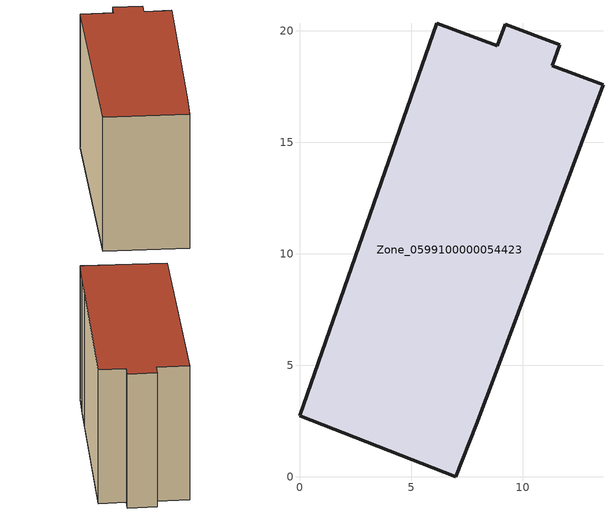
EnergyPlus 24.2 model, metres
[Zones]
Zone_0599100000054423
 floor ground (C_G): 7.01,0 0,2.74 6.15,20.34 8.87,19.33 9.22,20.28 11.67,19.37 11.32,18.42 13.6,17.58 8.82,4.71 7.92,2.33 z2.44
 wall outside (C_F): 11.32,18.42 11.67,19.37 9.22,20.28 8.87,19.33 6.15,20.34 0,2.74 7.01,0 7.92,2.33 8.82,4.71 13.6,17.58 11.32,18.42 z2.44:15.62
 roof outside (C_R): 7.92,2.33 8.82,4.71 13.6,17.58 11.32,18.42 11.67,19.37 9.22,20.28 8.87,19.33 6.15,20.34 0,2.74 7.01,0 z15.62
[BUILDING]
Pand.0599100000054423: North Axis=0; Terrain=City; Loads Convergence Tolerance Value=0.04; Temperature Convergence Tolerance Value=0.4; Solar Distribution=FullExterior; Maximum Number of Warmup Days=25; Minimum Number of Warmup Days=1
[Site:Location]
Rotterdam.The.Hague.AP_ZH_NLD Design_Conditions: Latitude=51.96; Longitude=4.45; Time Zone=1; Elevation=-4.5
[SITE:GROUNDTEMPERATURE:BUILDINGSURFACE]
18, 18, 18, 18, 18, 18, 18, 18, 18, 18, 18, 18
[MATERIAL] Thermal Absorptance=0.9; Solar Absorptance=0.7; Visible Absorptance=0.7
Name | Roughness | Thickness | Conductivity | Density | Specific Heat
G.TI.1946 | MediumSmooth | 0.15 | 1 | 540 | 1210
F.TI.1946 | Rough | 0.3 | 0.857143 | 1920 | 840
R.TI.1946 | MediumRough | 0.2 | 0.1 | 1500 | 1000
[CONSTRUCTION]
C_G: G.TI.1946
C_F: F.TI.1946
C_R: R.TI.1946
[ZONE]
Zone_0599100000054423: Type=1; Multiplier=1; Ceiling Height=Autocalculate; Volume=Autocalculate; Floor Area=autocalculate; Part of Total Floor Area=Yes
[ZONEINFILTRATION:DESIGNFLOWRATE]
Infil_Zone_0599100000054423: Zone or ZoneList or Space or SpaceList=Zone_0599100000054423; Schedule=AlwaysOn; Design Flow Rate Calculation Method=Flow/Area; Flow Rate per Floor Area=0.003; Constant Term Coefficient=1; Temperature Term Coefficient=0; Velocity Term Coefficient=0; Velocity Squared Term Coefficient=0
[HVACTEMPLATE:ZONE:IDEALLOADSAIRSYSTEM]
Zone_0599100000054423: Maximum Heating Supply Air Temperature=50; Minimum Cooling Supply Air Temperature=13; Maximum Heating Supply Air Humidity Ratio=0.0156; Minimum Cooling Supply Air Humidity Ratio=0.0077; Heating Limit=NoLimit; Cooling Limit=NoLimit; Dehumidification Control Type=ConstantSensibleHeatRatio; Cooling Sensible Heat Ratio=0.7; Dehumidification Setpoint=60; Humidification Control Type=None; Humidification Setpoint=30; Outdoor Air Method=None; Outdoor Air Flow Rate per Person=0.00944; Outdoor Air Flow Rate per Zone Floor Area=0; Outdoor Air Flow Rate per Zone=0; Demand Controlled Ventilation Type=None; Outdoor Air Economizer Type=NoEconomizer; Heat Recovery Type=None; Sensible Heat Recovery Effectiveness=0.7; Latent Heat Recovery Effectiveness=0.65
[ZONECONTROL:THERMOSTAT]
ThermostatControl_Zone_0599100000054423: Zone or ZoneList=Zone_0599100000054423; Control Type Schedule=DualSetpointControlType; Control 1=Thermostat_Zone_0599100000054423; Temperature Difference Between Cutout And Setpoint=0
[THERMOSTATSETPOINT:DUALSETPOINT]
Thermostat_Zone_0599100000054423: Heating Setpoint Temperature Schedule=HeatingSetpoint_Zone_0599100000054423; Cooling Setpoint Temperature Schedule=CoolingSetpoint_Zone_0599100000054423
[SCHEDULE:COMPACT]
HeatingSetpoint_Zone_0599100000054423: Through: 12/31, For: AllDays, Until: 24:00, 21
CoolingSetpoint_Zone_0599100000054423: Through: 12/31, For: AllDays, Until: 24:00, 24
DualSetpointControlType: Through: 12/31, For: AllDays, Until: 24:00, 4
AlwaysOn: Through: 12/31, For: AllDays, Until: 24:00, 1
